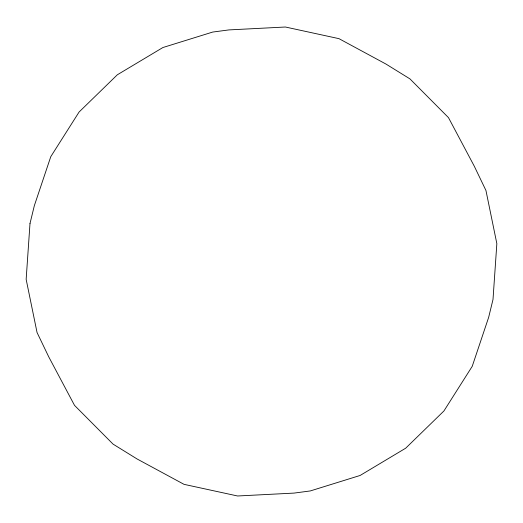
<?xml version="1.0" encoding="UTF-8"?>
<svg xmlns="http://www.w3.org/2000/svg" width="523" height="523" viewBox="0 0 523 523"><rect width="100%" height="100%" fill="white"/><g stroke="black" fill="none" stroke-linecap="round" stroke-linejoin="round"><path stroke-width="0.78" d="M29.994 223.543L26.15 279.36L37.055 332.523L48.731 356.83L74.521 405.371L113.053 444.112L137.039 458.946L184.031 484.344L237.586 495.987L294.063 493.091L310.296 490.94L360.099 475.472L405.678 448.204L443.916 410.98L472.223 366.342L488.659 317.33L493.006 299.457L496.85 243.64L485.945 190.477L474.269 166.17L448.479 117.629L409.947 78.888L385.961 64.054L338.969 38.656L285.414 27.013L228.937 29.909L212.704 32.06L162.901 47.528L117.322 74.796L79.084 112.02L50.777 156.658L34.341 205.67L29.994 223.543"/></g></svg>
